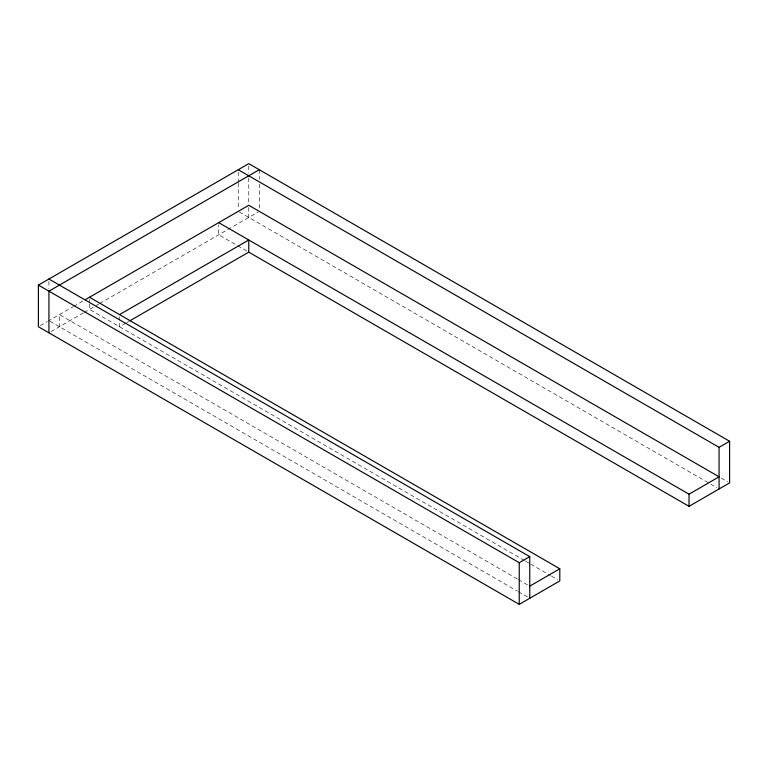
<?xml version="1.0" encoding="UTF-8"?>
<svg xmlns="http://www.w3.org/2000/svg" width="768" height="768" viewBox="0 0 768 768"><rect width="100%" height="100%" fill="white"/><g stroke="black" fill="none" stroke-linecap="round" stroke-linejoin="round"><path stroke-width="0.58" stroke-dasharray="3.84 2.88" d="M40.31 325.642L47.002 321.773M47.731 321.36L72.912 306.816M73.632 306.403L84 300.422M50.995 331.622L83.27 312.979M84.154 312.47L98.794 304.022M99.696 303.504L258.25 211.958M125.741 323.165L119.539 326.746L119.539 321.226M126.778 322.57L128.842 321.37M721.296 478.099L727.526 481.699M239.29 211.958L717.005 487.776M246.749 250.973L218.717 234.787L218.717 224.851M524.506 560.544L89.491 309.389L89.491 303.869M525.542 561.149L529.699 563.549M530.736 564.144L550.464 575.53M551.501 576.134L557.731 579.725M517.296 578.938L59.434 314.602L59.434 326.746M518.333 579.542L527.674 584.938M49.958 321.274L517.296 591.082M518.333 591.686L527.674 597.082M259.286 169.718L259.286 179.242M259.286 184.003L259.286 208.982M248.765 166.032L248.765 173.165M248.765 177.926L248.765 204.096M248.765 207.494L248.765 217.44M238.243 172.099L238.243 181.622M238.243 182.813L238.243 208.982M119.539 316.81L119.539 320.122M89.491 299.453L89.491 302.765M48.922 281.405L48.922 288.547"/><path stroke-width="1.15" d="M89.491 297.245L559.805 568.781L559.805 580.925L519.235 604.349L38.4 326.746L38.4 285.101L248.765 163.651L729.6 441.254L729.6 482.899L689.03 506.323L248.822 252.173M259.286 169.718L48.922 291.178L48.922 332.813M85.344 299.645L248.765 205.286L719.078 476.822L689.03 494.179L218.717 222.643M119.539 314.602L248.765 239.99L248.765 252.134L129.878 320.774M38.4 285.101L519.235 562.714L529.757 556.637L529.757 598.282M238.243 169.718L719.078 447.331L729.6 441.254M529.757 586.138L559.805 568.781M48.922 279.034L529.757 556.637M719.078 447.331L719.078 488.966M689.03 494.179L689.03 506.323M519.235 562.714L519.235 604.349"/></g></svg>
